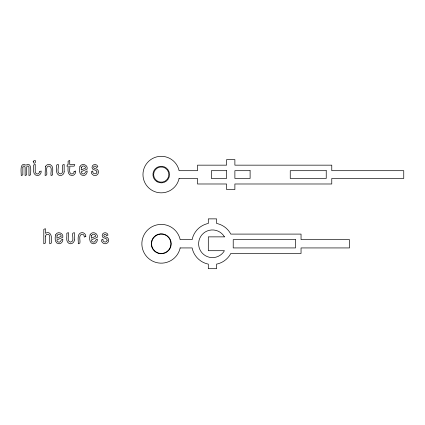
<?xml version="1.0" encoding="UTF-8"?>
<svg xmlns="http://www.w3.org/2000/svg" width="425" height="425" viewBox="0 0 425 425"><rect width="100%" height="100%" fill="white"/><g stroke="black" fill="none" stroke-linecap="round" stroke-linejoin="round"><path stroke-width="0.64" d="M45.395 236.316L45.56 235.514L46.729 234.361L48.397 234.361L49.098 234.834L49.736 236.374L49.736 243.78L51.335 243.084C52.201 239.201 51.722 230.021 45.395 233.256L45.395 228.677L43.796 229.373L43.796 243.78L45.395 243.084L45.395 236.374M85.829 236.385L84.23 237.081C84.453 235.721 83.56 234.207 82.083 234.202C78.025 234.834 80.617 240.513 79.889 243.084L78.29 243.78C78.561 240.221 76.548 233.054 82.052 232.587C84.076 232.597 85.786 234.329 85.829 236.343M22.86 167.137L22.849 174.866L21.25 175.567C21.356 172.736 19.38 161.452 25.909 165.15C32.125 161.5 30.621 172.019 30.547 174.866L28.948 175.567L28.958 167.137C29.038 165.617 26.653 165.617 26.711 167.126L26.701 174.866L25.102 175.567L25.107 167.137L24.422 166.026A1.078 1.078 0 0 0 23.2 166.287L22.86 167.137M74.062 171.705C74.109 173.214 72.468 174.362 71.071 173.788C68.398 172.306 70.311 168.518 69.721 166.17L74.104 166.17L74.805 164.565L69.721 164.565L69.721 160.459L68.122 161.16L68.122 164.565L67.586 164.565L66.884 166.17L68.122 166.17C67.973 169.4 67.15 175.339 71.905 175.567C74.269 175.567 75.963 173.267 75.661 171.009L74.062 171.705M33.203 161.272C34.223 167.163 38.048 157.85 33.203 161.272M39.568 171.705L39.408 172.534L38.255 173.777A2.194 2.194 0 0 1 35.87 173.315L35.227 171.774L35.227 164.369L33.628 165.07C33.718 168.502 32.178 175.206 37.405 175.567C39.775 175.567 41.469 173.267 41.167 171.009L39.568 171.705M45.401 166.685L45.124 175.567L46.729 174.866C47.446 172.29 44.859 166.632 48.917 165.989C53.136 166.797 50.182 172.847 51.064 175.567L52.668 174.866C52.185 171.583 54.177 166.515 50.336 164.645C48.439 163.923 46.229 164.826 45.401 166.685M64.164 171.806C64.186 174.399 61.343 176.269 58.958 175.291C55.112 173.416 57.104 168.353 56.626 165.07L58.225 164.369C59.096 167.083 56.137 173.267 60.467 173.947C64.425 173.209 61.816 167.625 62.565 165.07L64.164 164.369L64.164 171.806M55.569 234.898C54.841 238.064 54.618 243.567 59.054 243.78C61.423 243.775 63.102 241.389 62.836 239.142C60.547 239.222 61.041 243.169 58.236 242A2.194 2.194 0 0 1 56.892 239.923L62.836 237.283C63.819 232.974 57.248 230.711 55.569 234.898M79.895 166.685C79.167 169.846 78.944 175.35 83.38 175.567C85.749 175.557 87.428 173.177 87.162 170.924C84.873 171.004 85.367 174.951 82.562 173.788A2.194 2.194 0 0 1 81.223 171.705L87.162 169.065C88.145 164.757 81.573 162.499 79.895 166.685M74.332 240.024C74.354 242.617 71.512 244.487 69.126 243.509C65.28 241.634 67.272 236.571 66.794 233.282L68.393 232.587C69.264 235.301 66.305 241.48 70.635 242.165C74.593 241.427 71.984 235.843 72.733 233.282L74.332 232.587L74.332 240.024M90.063 234.898C89.335 238.064 89.112 243.567 93.548 243.78C95.917 243.775 97.596 241.389 97.33 239.142C95.041 239.222 95.535 243.169 92.73 242A2.194 2.194 0 0 1 91.391 239.923L97.33 237.283C98.313 232.974 91.742 230.711 90.063 234.898M57.051 235.524L56.897 238.175L61.227 236.247L61.041 235.477A2.183 2.183 0 0 0 58.995 234.202L58.209 234.361L57.051 235.524M81.377 167.312L81.223 169.958L85.552 168.034L85.367 167.259A2.183 2.183 0 0 0 83.321 165.989L82.535 166.143L81.377 167.312M91.545 235.524L91.391 238.175L95.721 236.247L95.535 235.477A2.183 2.183 0 0 0 93.489 234.202L92.703 234.361L91.545 235.524M179.058 178.447L178.888 179.302A18.27 18.27 0 0 1 150.758 189.539A18.27 18.27 0 0 1 150.758 159.609A18.27 18.27 0 0 1 178.888 169.846L179.058 170.696L197.508 170.696L197.508 165.16L226.573 165.16L226.573 159.625L234.882 159.625L234.882 165.16L331.771 165.16L331.771 170.696L403.75 170.696L403.75 178.447L331.771 178.447L331.771 183.988L234.882 183.988L234.882 189.523L226.573 189.523L226.573 183.988L197.508 183.988L197.508 178.447L179.058 178.447M180.131 247.934L179.961 248.8A19.38 19.38 0 0 1 150.126 259.659A19.38 19.38 0 0 1 150.126 227.906A19.38 19.38 0 0 1 179.961 238.765L180.131 239.631L192.158 239.631L192.403 238.409A20.761 20.761 0 0 1 207.081 223.725L208.303 223.486L208.303 218.87L216.607 218.87L216.607 223.486L217.828 223.725A20.761 20.761 0 0 1 230.435 233.399L230.78 234.095L301.043 234.095L301.043 239.631L349.488 239.631L349.488 247.934L301.043 247.934L301.043 253.47L230.78 253.47L230.435 254.166A20.761 20.761 0 0 1 217.828 263.84L216.607 264.079L216.607 268.696L208.303 268.696L208.303 264.079L207.081 263.84A20.761 20.761 0 0 1 192.403 249.156L192.158 247.934L180.131 247.934M97.012 171.966C96.826 175.148 91.906 173.952 92.772 171.009C89.138 171.392 92.788 175.998 94.961 175.567C97.941 175.727 99.822 171.727 97.591 169.649C96.571 168.343 93.845 169.24 93.601 167.296C93.622 166.191 95.147 165.601 95.891 166.435L96.379 167.487L97.83 166.85C97.346 163.365 91.864 163.885 92.012 167.376C91.874 170.77 96.645 169.081 97.012 171.966M107.18 240.183C106.994 243.366 102.074 242.17 102.94 239.222C99.307 239.61 102.956 244.216 105.129 243.78C108.109 243.939 109.99 239.944 107.759 237.862C106.739 236.555 104.013 237.458 103.769 235.514C103.79 234.409 105.315 233.819 106.059 234.653L106.547 235.705L107.998 235.062C107.514 231.577 102.032 232.103 102.181 235.593C102.043 238.988 106.813 237.299 107.18 240.183M226.573 170.696L211.347 170.696L211.347 178.447L226.573 178.447L226.573 170.696M250.107 170.696L234.882 170.696L234.882 178.447L250.107 178.447L250.107 170.696M326.235 170.696L290.248 170.696L290.248 178.447L326.235 178.447L326.235 170.696M224.442 236.863L208.303 236.863L208.303 250.702L224.442 250.702A13.844 13.844 0 0 1 203.559 254.384A13.844 13.844 0 0 1 203.559 233.182A13.844 13.844 0 0 1 224.442 236.863M295.508 239.631L233.219 239.631L233.219 247.934L295.508 247.934L295.508 239.631M156.395 252.174A9.69 9.69 0 0 0 170.93 243.78A9.69 9.69 0 0 0 156.395 235.392A9.69 9.69 0 0 0 156.395 252.174M156.257 252.413A9.966 9.966 0 0 0 171.206 243.78A9.966 9.966 0 0 0 156.257 235.153A9.966 9.966 0 0 0 156.257 252.413M157.091 181.767A8.303 8.303 0 0 0 169.543 174.574A8.303 8.303 0 0 0 157.091 167.381A8.303 8.303 0 0 0 157.091 181.767M157.436 181.167A7.613 7.613 0 0 0 168.852 174.574A7.613 7.613 0 0 0 157.436 167.981A7.613 7.613 0 0 0 157.436 181.167"/></g></svg>
